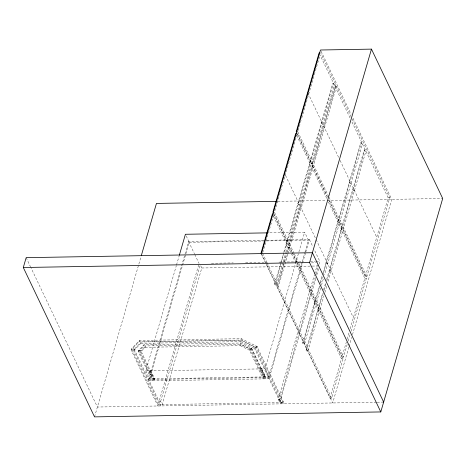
<?xml version="1.0" encoding="UTF-8"?>
<svg xmlns="http://www.w3.org/2000/svg" width="466" height="466" viewBox="0 0 466 466"><rect width="100%" height="100%" fill="white"/><g stroke="black" fill="none" stroke-linecap="round" stroke-linejoin="round"><path stroke-width="0.35" stroke-dasharray="2.33 1.75" d="M94.54 416.878L141.082 256.422M131.15 349.972L131.529 348.655L139.48 340.454L241.429 338.689L257.011 346.488L283.724 402.502L283.345 403.812L256.632 347.805L241.05 340.005L139.095 341.764L131.15 349.972L157.863 405.979L158.248 404.669L131.529 348.655M134.132 349.098L160.601 404.628L160.217 405.938L133.818 350.595L134.196 349.279L141.215 342.038L241.219 340.308L254.972 347.193L257.325 347.153A1.375 0.984 -25.5 0 0 256.341 346.518A1.375 0.984 -25.5 0 0 254.972 347.193L254.593 348.504L280.992 403.853L281.371 402.542L254.972 347.193M139.095 341.764L139.48 340.454M138.647 350.315L152.563 379.487L152.178 380.804L138.268 351.632L138.647 350.315L144.111 344.677L240.864 343.005L251.582 348.364L265.492 377.536L265.113 378.852L251.197 349.681L240.485 344.316L240.864 343.005M133.818 350.595L140.837 343.349L141.215 342.038M140.487 352.15L140.872 350.834L145.561 345.993L145.176 347.31L140.487 352.15L154.141 380.769L154.52 379.452L140.779 350.502M138.268 351.632L143.732 345.988L144.111 344.677M301.974 262.521L268.824 376.825L149.615 378.887L145.8 370.884L176.323 265.643M176.521 264.944L179.154 255.881M263.581 240.34L188.643 241.633L148.258 380.868L269.033 378.782L305.579 252.782M149.615 378.887L189.237 242.279L185.416 234.276M198.691 264.822L159.069 401.424L160.642 401.401L162.168 404.599L201.784 267.991L200.566 265.434M160.642 401.401L200.258 264.793M262.748 252.601L273.973 213.888L289.24 245.891L287.435 252.112M297.104 134.132L274.451 212.246L289.718 244.248L288.145 244.277A1.497 0.885 16.2 0 1 286.526 243.363A1.497 0.885 16.2 0 1 287.26 242.407L310.117 163.601A1.497 0.885 16.2 0 0 309.383 164.55A1.497 0.885 16.2 0 0 311.003 165.465L312.575 165.436L289.718 244.248M298.188 130.398L301.63 118.539M301.828 117.84L320.037 55.07M241.05 340.005L241.429 338.689M140.837 343.349L240.84 341.625L241.219 340.308M145.176 347.31L240.31 345.667L240.689 344.351L249.881 348.952L251.844 348.918A1.083 0.775 -25.5 0 0 251.052 348.277A1.083 0.775 -25.5 0 0 249.881 348.952L249.502 350.263L263.15 378.887L263.535 377.571L249.881 348.952M251.197 349.681L251.582 348.364M274.567 283.98L280.782 262.55M280.986 261.857L283.59 252.869M283.794 252.176L285.996 244.574M286.474 242.932L309.331 164.119M309.808 162.477L332.666 83.664M256.632 347.805L257.011 346.488M280.969 264.1L275.354 283.456A1.497 0.885 16.2 0 0 274.62 284.411A1.497 0.885 16.2 0 0 276.245 285.326L277.812 285.297L284.429 262.486M281.167 263.406L286.782 244.05A1.497 0.885 16.2 0 0 286.048 245.005A1.497 0.885 16.2 0 0 287.673 245.92L289.24 245.891M282.862 262.509L276.245 285.326L265.667 263.144M283.06 261.822L285.664 252.834M285.868 252.141L287.673 245.92L272.721 214.57M286.905 252.094L288.308 247.254L289.875 247.225L343.052 358.715L331.623 398.121L330.056 398.145L276.88 286.66L286.707 252.782M291.914 252.17L288.786 245.611L311.643 166.799L313.21 166.77L327.283 196.285M327.447 197.293L312.115 165.156L334.978 86.344L336.545 86.321L350.933 116.488M284.627 261.793L287.237 252.805M335.91 84.987L334.338 85.01A1.497 0.885 16.2 0 1 332.718 84.101A1.497 0.885 16.2 0 1 333.446 83.146L310.589 161.958A1.497 0.885 16.2 0 0 309.861 162.908A1.497 0.885 16.2 0 0 311.48 163.822L313.053 163.799L335.91 84.987L320.952 53.631M331.623 398.121L278.447 286.631L287.872 254.139M288.07 253.446L289.875 247.225M294.104 253.452L290.353 245.582L313.21 166.77M328.699 196.611L313.688 165.133L336.545 86.321M268.824 376.825L265.003 368.827L304.624 232.219L268.282 232.849M302.172 261.828L304.805 252.764M305.003 252.065L308.44 240.217L304.624 232.219M305.778 252.089L309.418 239.547L266.488 240.293M315.785 278.505L279.804 402.566L278.278 399.368L314.463 274.608M314.667 273.915L317.294 264.851M279.466 400.655L315.202 277.439M316.21 273.956L318.028 267.688M319.041 264.205L319.845 261.42L314.323 249.84M316.798 275.022L318.616 268.748M280.229 402.251L280.608 400.941M302.684 342.924L314.113 303.517M314.591 301.875L319.198 285.973M320.2 282.518L322.21 275.604M323.008 272.843L337.448 223.063M337.92 221.42L360.777 142.613M319.781 286.147L315.371 301.356A1.497 0.885 16.2 0 0 314.643 302.306A1.497 0.885 16.2 0 0 316.263 303.22L320.672 288.011M320.585 283.38L322.792 275.773M322.99 275.086L338.229 222.544A1.497 0.885 16.2 0 0 337.5 223.499A1.497 0.885 16.2 0 0 339.12 224.408L324.482 274.876M321.476 285.244L323.282 279.023M306.115 350.123L317.55 310.717M318.022 309.075L322.635 293.178M323.637 289.718L325.641 282.81M326.643 279.35L340.879 230.268M341.357 228.625L364.214 149.813M323.218 293.347L318.808 308.556A1.497 0.885 16.2 0 0 318.074 309.511A1.497 0.885 16.2 0 0 319.699 310.42L323.911 295.904M324.021 290.58L326.025 283.666M326.829 280.905L341.665 229.744A1.497 0.885 16.2 0 0 340.931 230.699A1.497 0.885 16.2 0 0 342.557 231.614L327.72 282.769M324.913 292.45L326.713 286.229M330.056 398.145L341.485 358.738L288.308 247.254M347.17 344.52L343.529 357.072L341.962 357.096L346.372 341.887M347.176 339.126L348.976 332.905M350.182 328.751L364.82 278.289L328.221 201.557M352.185 119.11L389.722 197.805L366.864 276.618L365.297 276.647L388.155 197.834L351.865 121.76M348.184 341.03L350.205 334.058M351.014 331.268L366.387 278.26L328.85 199.565M348.853 347.182L332.677 402.962L266.121 263.424M349.057 346.483L351.684 337.419M352.494 334.629L391.725 199.366L352.354 116.826M312.115 165.156L313.688 165.133M388.155 197.834L389.722 197.805M277.719 201.335L326.369 200.496M327.097 200.479L442.7 198.487M189.237 242.279L265.556 240.963M266.284 240.945L308.44 240.217M288.786 245.611L290.353 245.582M211.43 263.29L233.233 262.917M245.594 262.702L267.397 262.323M279.029 262.125L300.832 261.746M310.286 261.583L315.371 261.496M316.099 261.484L319.845 261.42M311.364 262.871L316.443 262.783M201.784 267.991L311.439 266.098M312.162 266.086L318.697 265.975M364.82 278.289L366.387 278.26M276.88 286.66L278.447 286.631M143.732 345.988L240.689 344.351M341.485 358.738L343.052 358.715M145.8 370.884L265.003 368.827M148.642 379.557L269.412 377.472M278.278 399.368L279.845 399.339M376.47 402.205L97.4 407.028L30.843 267.49M377.192 402.193L383.652 402.082M240.84 341.625L254.593 348.504M240.31 345.667L249.502 350.263M321.109 51.312L351.102 114.205M319.385 53.66L334.338 85.01L311.48 163.822L297.465 134.441M334.978 86.344L350.304 118.481M307.956 93.066L322.909 124.416A1.497 0.885 16.2 0 1 321.29 123.507A1.497 0.885 16.2 0 1 322.018 122.552M323.544 125.75L338.875 157.887M340.128 160.508L376.726 237.241M297.786 131.791L313.053 163.799M329.013 197.264L366.864 276.618M297.308 133.433L312.575 165.436M328.699 199.914L365.297 276.647M296.679 135.425L311.003 165.465L288.145 244.277L273.192 212.927M311.643 166.799L326.969 198.935M285.559 175.484L299.574 204.871A1.497 0.885 16.2 0 1 297.955 203.957A1.497 0.885 16.2 0 1 298.689 203.007M300.215 206.205L315.855 238.994M316.164 239.652L353.391 317.695M309.418 239.547L312.791 246.625M294.419 254.11L298.799 263.29M299.114 263.948L343.529 357.072M292.223 252.822L296.603 262.009M296.918 262.661L341.962 357.096M262.544 253.294L266.907 262.434M267.216 263.092L277.812 285.297M261.746 254.255L265.806 262.772M260.977 253.318L265.352 262.492M261.869 368.88L265.684 376.877M251.745 348.585L265.399 377.204M260.884 368.897L264.705 376.895A1.083 0.775 -25.5 0 1 265.492 377.536M259.906 368.915L263.721 376.912M188.643 241.633L194.468 253.859M194.776 254.5L199.075 263.506M150.897 370.796L154.712 378.8M149.918 370.814L153.733 378.811A1.083 0.775 -25.5 0 1 154.52 379.452M148.934 370.831L152.749 378.829M26.16 257.663L30.529 266.837M281.371 402.542A1.375 0.984 -25.5 0 1 282.74 401.861A1.375 0.984 -25.5 0 1 283.724 402.502L158.248 404.669A1.375 0.984 -25.5 0 1 159.611 403.993A1.375 0.984 -25.5 0 1 160.601 404.628M263.535 377.571A1.083 0.775 -25.5 0 1 264.705 376.895M152.563 379.487A1.083 0.775 -25.5 0 1 153.733 378.811M354.463 190.565A1.497 0.885 16.2 0 1 352.838 189.65A1.497 0.885 16.2 0 1 353.572 188.695M351.026 183.365A1.497 0.885 16.2 0 1 349.407 182.451A1.497 0.885 16.2 0 1 350.135 181.495M331.128 271.02A1.497 0.885 16.2 0 1 329.503 270.105A1.497 0.885 16.2 0 1 330.237 269.15M327.691 263.814A1.497 0.885 16.2 0 1 326.072 262.906A1.497 0.885 16.2 0 1 326.8 261.95M314.894 302.999L303.465 342.405A1.497 0.885 16.2 0 0 302.737 343.355A1.497 0.885 16.2 0 0 304.356 344.269L315.785 304.863A1.497 0.885 16.2 0 1 314.166 303.948A1.497 0.885 16.2 0 1 314.894 302.999M361.564 142.089L338.706 220.901A1.497 0.885 16.2 0 0 337.972 221.857A1.497 0.885 16.2 0 0 339.598 222.765L362.455 143.959A1.497 0.885 16.2 0 1 360.835 143.045A1.497 0.885 16.2 0 1 361.564 142.089M318.33 310.199L306.902 349.605A1.497 0.885 16.2 0 0 306.174 350.56A1.497 0.885 16.2 0 0 307.793 351.469L319.222 312.063A1.497 0.885 16.2 0 1 317.602 311.154A1.497 0.885 16.2 0 1 318.33 310.199M365 149.289L342.143 228.101A1.497 0.885 16.2 0 0 341.409 229.056A1.497 0.885 16.2 0 0 343.034 229.971L365.892 151.159A1.497 0.885 16.2 0 1 364.266 150.244A1.497 0.885 16.2 0 1 365 149.289M134.196 349.279L131.849 349.319A1.375 0.984 -25.5 0 1 133.212 348.644A1.375 0.984 -25.5 0 1 134.196 349.279M140.872 350.834L138.909 350.869A1.083 0.775 -25.5 0 1 140.08 350.193A1.083 0.775 -25.5 0 1 140.872 350.834"/><path stroke-width="0.7" d="M261.432 253.603L320.48 50.002L371.46 49.122L442.7 198.487L380.792 411.932L94.54 416.878L23.3 267.513L26.16 257.663L312.412 252.718L383.652 402.082M141.28 255.723L156.448 203.426L276.262 201.359M179.352 255.187L185.416 234.276L267.554 232.86M260.977 253.318L272.406 213.911L273.449 213.894M380.792 411.932L309.552 262.574L371.46 49.122M320.119 52.99L319.076 53.008L296.213 131.82L297.261 131.802M296.784 133.439L295.741 133.462L272.884 212.269L273.926 212.251M23.3 267.513L309.552 262.574"/></g></svg>
